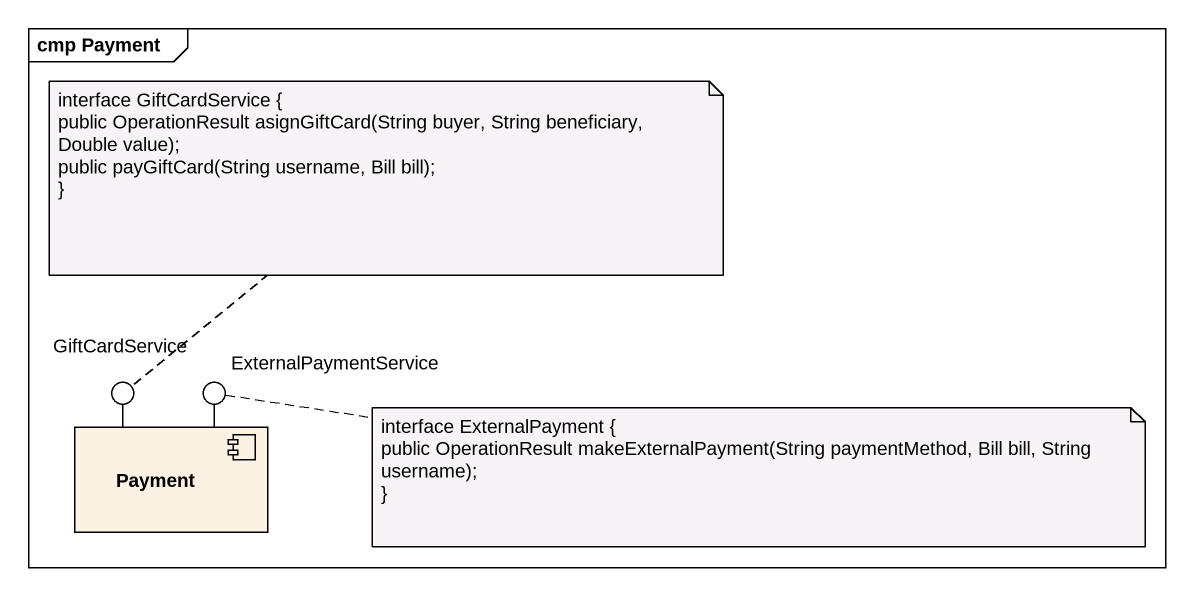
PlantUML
@startuml
mainframe cmp Payment
() GiftCardService
() ExternalPaymentService
component Payment
Payment -up- GiftCardService
Payment -up- ExternalPaymentService
note top of GiftCardService
  interface GiftCardService {
  public OperationResult asignGiftCard(String buyer, String beneficiary, Double value);
  public payGiftCard(String username, Bill bill);
  ~}
end note
note right of ExternalPaymentService
  interface ExternalPayment {
  public OperationResult makeExternalPayment(String paymentMethod, Bill bill, String username);
  ~}
end note
@enduml
